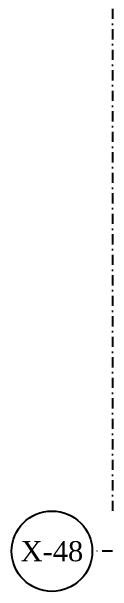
# Model space of a CAD drawing. Header units: inches. Extents: x -772 to 6765, y -813 to 4093.
# Drawn here: x 5825 to 5950, y -813 to -92 of the extents above; entities that cross this region are included whole.
import ezdxf
from ezdxf.enums import TextEntityAlignment as Align

# ---------------------------------------------------------------- set-up
doc = ezdxf.new("R2010")
doc.units = ezdxf.units.IN
doc.header["$MEASUREMENT"] = 0
doc.linetypes.add('DASHDOT', pattern=[25.4, 12.7, -6.35, 0, -6.35])
for name, color, linetype in [('H_STR_Aks', 250, 'DASHDOT'), ('H_STR_AksCemberi', 106, 'Continuous'), ('H_STR_AksYazi', 91, 'Continuous')]:
    doc.layers.add(name, color=color, linetype=linetype)
doc.styles.add('HG', font='times.ttf')

# ---------------------------------------------------------------- blocks, each defined once
blk = doc.blocks.new('Not_Aks_Balon')
at = {"layer": 'H_STR_AksCemberi'}
blk.add_circle((0, 0), 50, dxfattribs=at)
at = {"layer": 'H_STR_AksYazi', "style": 'HG'}
blk.add_attdef('AKSNO', text='', height=25, dxfattribs=at).set_placement((0, 0), align=Align.MIDDLE_CENTER)

msp = doc.modelspace()

# ---------------------------------------------------------------- linework, layer by layer
at = {"layer": 'H_STR_Aks'}
for p, q in [((5950, 4043.005), (5950, -712.77)), ((5950, -762.77), (5925, -762.77))]:
    msp.add_line(p, q, dxfattribs=at)

# ---------------------------------------------------------------- block references
at = {"layer": 'H_STR_AksCemberi'}
msp.add_blockref('Not_Aks_Balon', (5875, -762.77), dxfattribs=at).add_auto_attribs({'AKSNO': 'X-48'})

doc.saveas('drawing.dxf')
